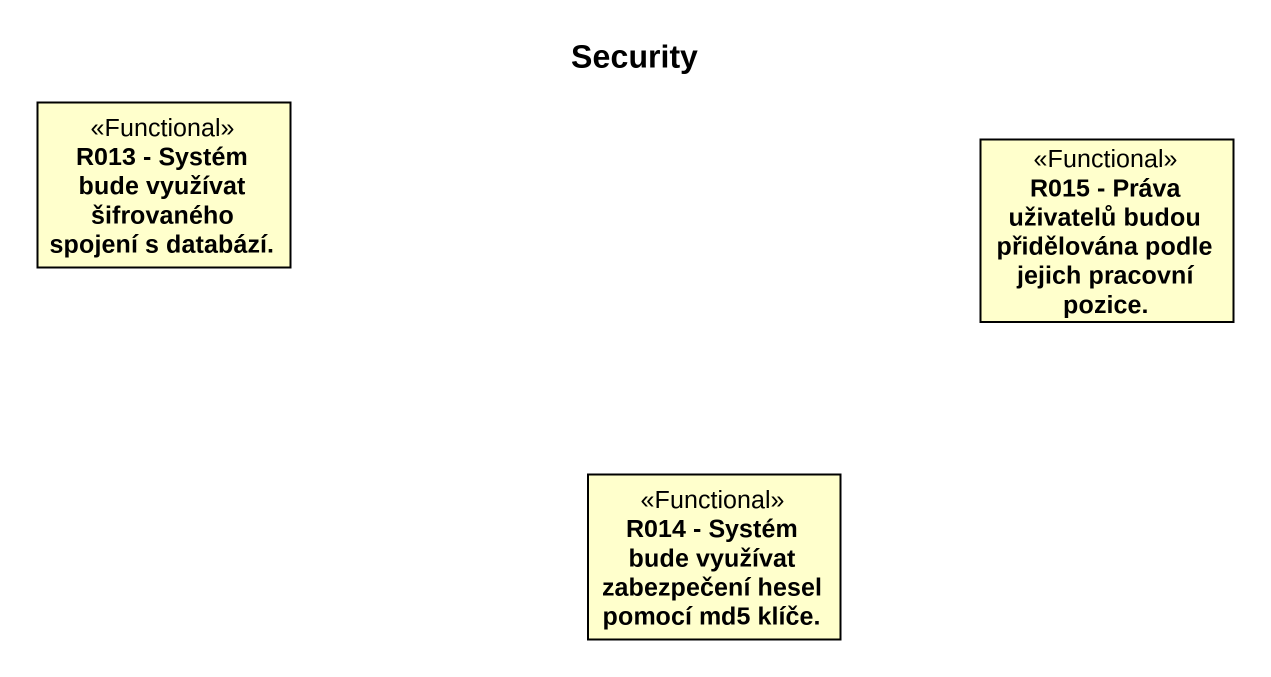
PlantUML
@startuml
title Security
hide circle
hide empty members
class "R013 - Systém bude využívat šifrovaného spojení s databází." as R013_Systém_bude_využívat <<Functional>>
class "R015 - Práva uživatelů budou přidělována podle jejich pracovní pozice." as R015_Práva_uživatelů_budou <<Functional>>
class "R014 - Systém bude využívat zabezpečení hesel pomocí md5 klíče." as R014_Systém_bude_využívat <<Functional>>
@enduml
